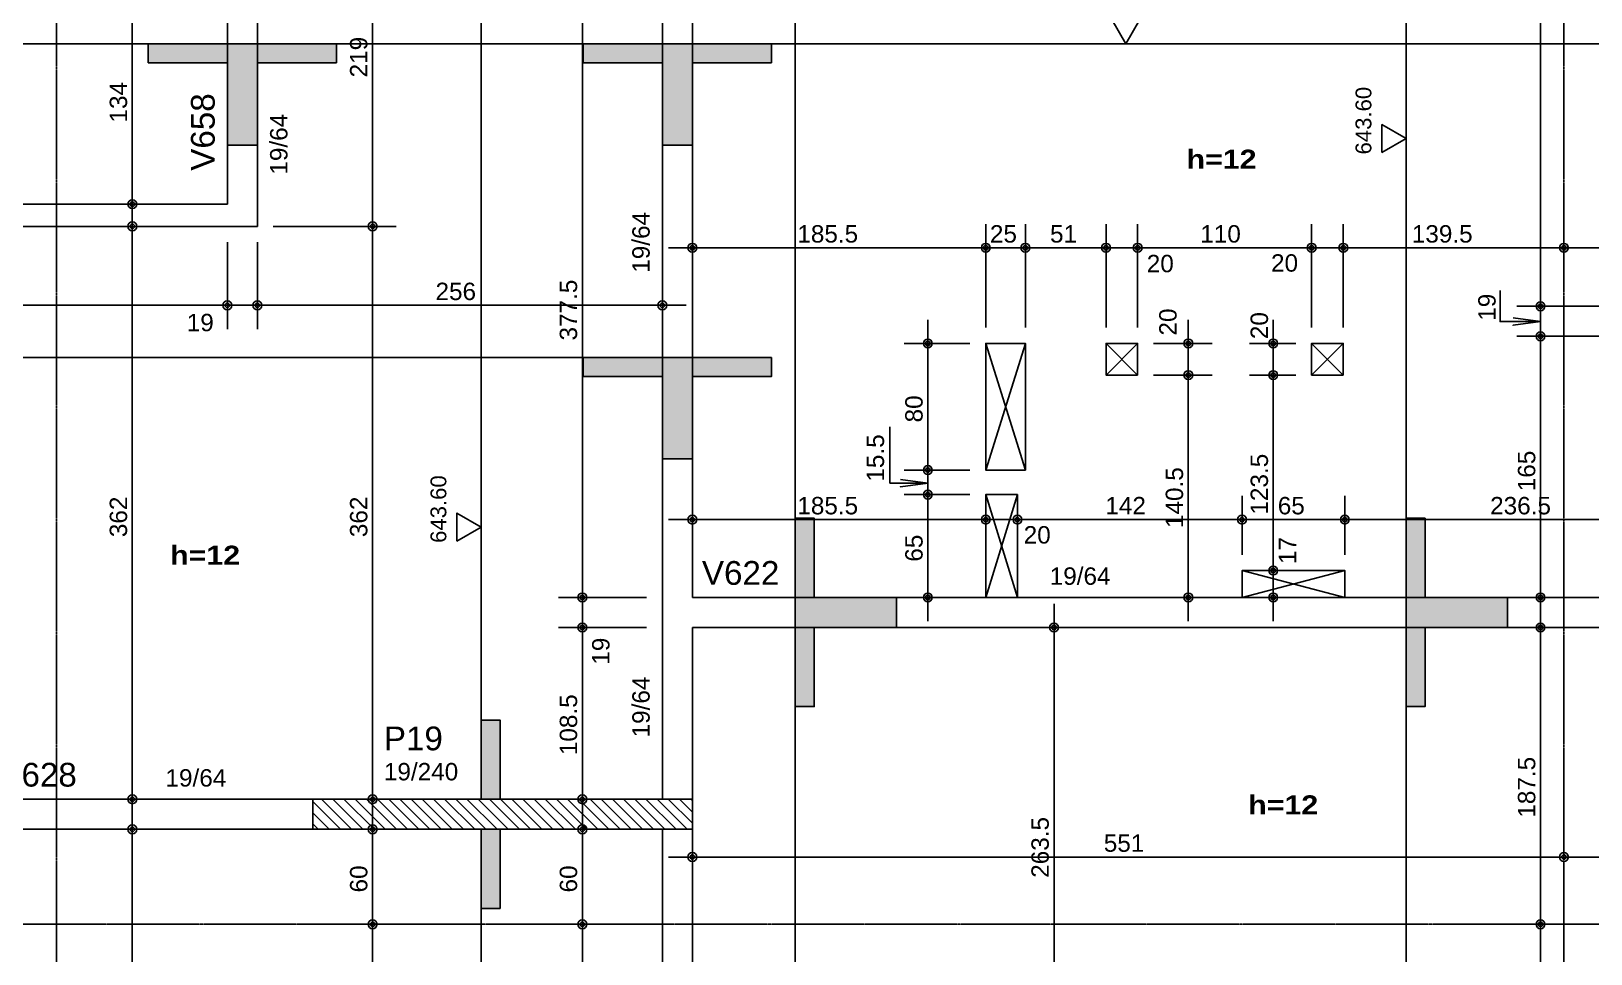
# Model space of a CAD drawing. Extents: x 0 to 7795, y 0 to 4205.
# Drawn here: x 1132 to 2119, y 2588 to 3171 of the extents above; entities that cross this region are included whole.
import ezdxf

# ---------------------------------------------------------------- set-up
doc = ezdxf.new("R2010")
doc.units = 0
doc.header["$MEASUREMENT"] = 0
doc.linetypes.add('ESTILO_TQS_0007', pattern=[2.1, 1.5, -0.2, 0.2, -0.2])
for name, color, linetype in [('MTH-224', 4, 'CONTINUOUS'), ('MTH-230', 1, 'CONTINUOUS'), ('MTH-COTAS7', 31, 'CONTINUOUS'), ('MTH-DIM-PILAR', 3, 'CONTINUOUS'), ('MTH-DIM-VIGA', 3, 'CONTINUOUS'), ('MTH-EIXO-214', 4, 'CONTINUOUS'), ('MTH-FACE-VIGA', 7, 'CONTINUOUS'), ('MTH-HACHURA-PILAR', 1, 'CONTINUOUS'), ('MTH-LINHA-SEÇÃO', 16, 'CONTINUOUS'), ('MTH-PILAR-MORRE', 5, 'CONTINUOUS'), ('MTH-PILAR-SEGUE', 5, 'CONTINUOUS'), ('MTH-SIMB_COTA', 3, 'CONTINUOUS'), ('MTH-SOMBRA21', 150, 'CONTINUOUS'), ('MTH-TIT1-VIGA', 5, 'CONTINUOUS'), ('MTH-TXT', 4, 'CONTINUOUS'), ('MTH-TXT-NEGRITO', 5, 'CONTINUOUS')]:
    doc.layers.add(name, color=color, linetype=linetype)
doc.styles.add('TQS_ARIAL', font='arial.ttf')
doc.styles.add('TQS_ARIAL_BLACK', font='ariblk.ttf')

msp = doc.modelspace()

# ---------------------------------------------------------------- linework, layer by layer
at = {"layer": 'MTH-224', "linetype": 'Continuous'}
for points in [[(1815.753219, 3178.810307), (1824.586222, 3163.511837), (1833.418347, 3178.810307), (1815.753219, 3178.810307)], [(1986.475646, 3094.721392), (2001.774116, 3103.554396), (1986.475646, 3112.38652), (1986.475646, 3094.721392)], [(1401.640715, 2849.268351), (1416.939185, 2858.101354), (1401.640715, 2866.933478), (1401.640715, 2849.268351)]]:
    msp.add_lwpolyline(points, dxfattribs=at)
at = {"layer": 'MTH-230', "linetype": 'Continuous'}
for p, q in [((1761.01056, 2894.1355), (1736.01056, 2974.1355)), ((1761.01056, 2974.1355), (1736.01056, 2894.1355)), ((1832.011365, 2954.1355), (1812.011365, 2974.1355)), ((1832.011365, 2974.1355), (1812.011365, 2954.1355)), ((1962.011365, 2954.1355), (1942.011365, 2974.1355)), ((1962.011365, 2974.1355), (1942.011365, 2954.1355)), ((1756.01056, 2878.6355), (1736.01056, 2813.6355)), ((1736.01056, 2878.6355), (1756.01056, 2813.6355)), ((1963.012277, 2813.6355), (1898.01056, 2830.635501)), ((1963.012277, 2830.635501), (1898.01056, 2813.6355))]:
    msp.add_line(p, q, dxfattribs=at)
at = {"layer": 'MTH-COTAS7', "linetype": 'Continuous'}
for p, q in [((2086.713494, 2982.635497), (2086.713494, 3438.635501)), ((1348.322552, 3033.1355), (1348.322552, 3282.135499)), ((1196.416793, 3047.1355), (1196.416793, 3211.135499)), ((1480.939185, 2798.635501), (1480.939185, 3206.135501)), ((1206.438513, 3062.1355), (1181.416793, 3062.1355)), ((1196.416793, 2671.135501), (1196.416793, 3063.1355)), ((1348.322552, 2671.135501), (1348.322552, 3063.1355)), ((1211.740799, 3048.1355), (1181.416793, 3048.1355)), ((1285.506838, 3048.1355), (1363.322552, 3048.1355)), ((1285.506838, 3048.1355), (1363.322552, 3048.1355)), ((1550.51056, 3000.884726), (1550.51056, 3049.575059)), ((1736.01056, 2984.1355), (1736.01056, 3049.575059)), ((1736.01056, 2984.1355), (1736.01056, 3049.575059)), ((1761.01056, 2984.1355), (1761.01056, 3049.575059)), ((1761.01056, 2984.1355), (1761.01056, 3049.575059)), ((1812.011365, 2984.1355), (1812.011365, 3049.575059)), ((1812.011365, 2984.1355), (1812.011365, 3049.575059)), ((1832.011365, 2984.1355), (1832.011365, 3049.575059)), ((1832.011365, 2984.1355), (1832.011365, 3049.575059)), ((1942.011365, 2984.1355), (1942.011365, 3049.575059)), ((1942.011365, 2984.1355), (1942.011365, 3049.575059)), ((1962.011365, 2984.1355), (1962.011365, 3049.575059)), ((1962.011365, 2984.1355), (1962.011365, 3049.575059)), ((1256.506838, 3038.135502), (1256.506838, 2983.232143)), ((1275.506838, 3038.1355), (1275.506838, 2983.232143)), ((2101.511366, 3037.703124), (2101.511366, 3019.575059)), ((2101.511366, 3037.703124), (2101.511366, 3019.575059)), ((1256.506838, 3028.135502), (1256.506838, 2983.232143)), ((1275.506838, 3028.1355), (1275.506838, 2983.232143)), ((1535.51056, 3034.575059), (1751.01056, 3034.575059)), ((1721.01056, 3034.575059), (1776.01056, 3034.575059)), ((1746.01056, 3034.575059), (1827.011365, 3034.575059)), ((1797.011365, 3034.575059), (1847.011365, 3034.575059)), ((1817.011365, 3034.575059), (1957.011365, 3034.575059)), ((1927.011365, 3034.575059), (1977.011365, 3034.575059)), ((1947.011365, 3034.575059), (2116.511366, 3034.575059)), ((2086.511366, 3034.575059), (2185.511366, 3034.575059)), ((1531.51056, 3007.635501), (1531.51056, 3013.232143)), ((2086.713494, 2963.635492), (2086.713494, 3012.635497)), ((862.51137, 2998.232143), (1271.506838, 2998.232143)), ((1241.506838, 2998.232143), (1290.506838, 2998.232143)), ((1260.506838, 2998.232143), (1546.51056, 2998.232143)), ((2160.511366, 2997.635497), (2071.713494, 2997.635497)), ((2160.511366, 2997.635497), (2071.713494, 2997.635497)), ((1699.377113, 2879.1355), (1699.377113, 2989.1355)), ((1864.039632, 2939.1355), (1864.039632, 2989.1355)), ((1917.724131, 2939.1355), (1917.724131, 2989.1355)), ((2086.713494, 2798.635501), (2086.713494, 2993.635497)), ((2160.511366, 2978.635497), (2071.713494, 2978.635497)), ((1726.01056, 2974.1355), (1684.377113, 2974.1355)), ((1842.011365, 2974.1355), (1879.039632, 2974.1355)), ((1864.039632, 2798.635501), (1864.039632, 2969.1355)), ((1932.011365, 2974.1355), (1902.724131, 2974.1355)), ((1917.724131, 2815.635501), (1917.724131, 2969.1355)), ((1842.011365, 2954.1355), (1879.039632, 2954.1355)), ((1842.011365, 2954.1355), (1879.039632, 2954.1355)), ((1932.011365, 2954.1355), (1902.724131, 2954.1355)), ((1932.011365, 2954.1355), (1902.724131, 2954.1355)), ((1699.377113, 2863.6355), (1699.377113, 2909.1355)), ((1726.01056, 2894.1355), (1684.377113, 2894.1355)), ((1726.01056, 2894.1355), (1684.377113, 2894.1355)), ((1699.377113, 2798.6355), (1699.377113, 2893.6355)), ((1550.51056, 2867.054335), (1550.51056, 2877.849414)), ((1726.01056, 2878.6355), (1684.377113, 2878.6355)), ((1726.01056, 2878.6355), (1684.377113, 2878.6355)), ((1736.01056, 2856.1355), (1736.01056, 2877.849414)), ((1736.01056, 2856.1355), (1736.01056, 2877.849414)), ((1756.01056, 2863.613104), (1756.01056, 2877.849414)), ((1756.01056, 2856.1355), (1756.01056, 2877.849414)), ((1898.01056, 2840.635501), (1898.01056, 2877.849414)), ((1898.01056, 2840.635501), (1898.01056, 2877.849414)), ((1963.012277, 2840.635501), (1963.012277, 2877.849414)), ((1963.012277, 2840.635501), (1963.012277, 2877.849414)), ((1535.51056, 2862.849414), (1751.01056, 2862.849414)), ((1721.01056, 2862.849414), (1771.01056, 2862.849414)), ((1741.01056, 2862.849414), (1913.01056, 2862.849414)), ((1883.01056, 2862.849414), (1978.012277, 2862.849414)), ((1948.012277, 2862.849414), (2214.511367, 2862.849414)), ((1917.724131, 2798.635501), (1917.724131, 2845.635501)), ((1922.724131, 2830.635501), (1902.724131, 2830.635501)), ((1922.061515, 2830.635501), (1932.724131, 2830.635501)), ((1480.939185, 2779.635501), (1480.939185, 2828.635501)), ((1521.51056, 2813.635501), (1465.939185, 2813.635501)), ((1521.51056, 2813.635501), (1465.939185, 2813.635501)), ((1726.01056, 2813.6355), (1684.377113, 2813.6355)), ((1832.731595, 2813.635501), (1879.039632, 2813.635501)), ((1920.340572, 2813.635501), (1932.724131, 2813.635501)), ((2105.338991, 2813.635501), (2071.713494, 2813.635501)), ((1480.939185, 2671.1355), (1480.939185, 2809.635501)), ((1779.1324, 2516.13677), (1779.1324, 2809.635501)), ((2086.713494, 2592.135465), (2086.713494, 2809.635501)), ((1521.51056, 2794.635501), (1465.939185, 2794.635501)), ((1521.51056, 2794.635501), (1465.939185, 2794.635501)), ((1781.169911, 2794.635501), (1794.1324, 2794.635501)), ((2091.511366, 2794.635501), (2071.713494, 2794.635501)), ((1194.510963, 2686.135501), (1181.416793, 2686.135501)), ((1196.416793, 2290.135499), (1196.416793, 2682.135501)), ((1320.51056, 2686.135501), (1363.322552, 2686.135501)), ((1348.322552, 2592.135465), (1348.322552, 2682.1355)), ((1490.815599, 2686.1355), (1465.939185, 2686.1355)), ((1480.939185, 2592.135465), (1480.939185, 2682.1355)), ((1194.510963, 2667.135501), (1181.416793, 2667.135501)), ((1320.51056, 2667.1355), (1363.322552, 2667.1355)), ((1486.595651, 2667.1355), (1465.939185, 2667.1355)), ((1535.51056, 2649.635497), (2116.511366, 2649.635497)), ((2086.511366, 2649.635497), (2214.511367, 2649.635497)), ((1348.322552, 2290.135499), (1348.322552, 2622.135465)), ((1480.939185, 2516.13677), (1480.939185, 2622.135465)), ((2086.713494, 2516.13677), (2086.713494, 2622.135465)), ((1332.846962, 2607.135465), (1363.322552, 2607.135465)), ((1332.846962, 2607.135465), (1363.322552, 2607.135465)), ((1473.518035, 2607.135465), (1465.939185, 2607.135465)), ((1473.518035, 2607.135465), (1465.939185, 2607.135465)), ((2091.511366, 2607.135465), (2071.713494, 2607.135465)), ((2091.511366, 2607.135465), (2071.713494, 2607.135465))]:
    msp.add_line(p, q, dxfattribs=at)
for points in [[(2061.180193, 3007.53005), (2061.180193, 2987.959596), (2086.713494, 2987.959596), (2069.363209, 2985.675388), (2086.713494, 2987.959596), (2069.363209, 2990.243805)], [(1675.395459, 2921.535905), (1675.395459, 2885.918751), (1699.377113, 2885.918751), (1682.026828, 2883.634542), (1699.377113, 2885.918751), (1682.026828, 2888.202959)]]:
    msp.add_lwpolyline(points, dxfattribs=at)
at = {"layer": 'MTH-EIXO-214', "linetype": 'ESTILO_TQS_0007'}
for p, q in [((1148.511366, 3791.636556), (1148.511366, 1718.135501)), ((2101.511366, 3791.636556), (2101.511366, 1718.135501)), ((401.511366, 2607.135465), (5503.511366, 2607.135465))]:
    msp.add_line(p, q, dxfattribs=at)
at = {"layer": 'MTH-FACE-VIGA', "linetype": 'Continuous'}
for points in [[(1256.506838, 3196.135499), (1256.506838, 3062.1355)], [(1275.506838, 3048.1355), (1275.506838, 3196.135499)], [(1531.51056, 3191.135501), (1531.51056, 2804.135501)], [(1550.51056, 2813.635501), (1550.51056, 3191.135501)], [(1256.506838, 3062.1355), (595.511366, 3062.1355)], [(979.511366, 3048.1355), (1275.506838, 3048.1355)], [(1761.01056, 2894.1355), (1761.01056, 2974.1355), (1736.01056, 2974.1355), (1736.01056, 2894.1355), (1761.01056, 2894.1355)], [(1832.011365, 2954.1355), (1832.011365, 2974.1355), (1812.011365, 2974.1355), (1812.011365, 2954.1355), (1832.011365, 2954.1355)], [(1962.011365, 2954.1355), (1962.011365, 2974.1355), (1942.011365, 2974.1355), (1942.011365, 2954.1355), (1962.011365, 2954.1355)], [(1756.01056, 2878.6355), (1736.01056, 2878.6355), (1736.01056, 2813.6355), (1756.01056, 2813.6355), (1756.01056, 2878.6355)], [(1963.012277, 2813.6355), (1963.012277, 2830.635501), (1898.01056, 2830.635501), (1898.01056, 2813.6355), (1963.012277, 2813.6355)], [(2199.511367, 2813.635501), (1550.51056, 2813.635501)], [(1531.51056, 2804.135501), (1531.51056, 2686.1355)], [(1550.51056, 2686.1355), (1550.51056, 2794.635501)], [(1550.51056, 2794.635501), (2199.511367, 2794.635501)], [(1310.51056, 2686.135501), (1098.511366, 2686.135501)], [(1098.511366, 2667.135501), (1310.51056, 2667.135501)], [(1531.51056, 2667.1355), (1531.51056, 2521.63677)], [(1550.51056, 2531.13677), (1550.51056, 2667.1355)]]:
    msp.add_lwpolyline(points, dxfattribs=at)
at = {"layer": 'MTH-HACHURA-PILAR', "linetype": 'Continuous'}
for p, q in [((1310.51056, 2684.642753), (1328.017814, 2667.1355)), ((1316.088882, 2686.1355), (1335.088882, 2667.1355)), ((1323.15995, 2686.1355), (1342.15995, 2667.1355)), ((1330.231018, 2686.1355), (1349.231018, 2667.1355)), ((1337.302085, 2686.1355), (1356.302085, 2667.1355)), ((1344.373153, 2686.1355), (1363.373153, 2667.1355)), ((1351.444221, 2686.1355), (1370.444221, 2667.1355)), ((1358.515289, 2686.1355), (1377.515289, 2667.1355)), ((1365.586357, 2686.1355), (1384.586357, 2667.1355)), ((1372.657424, 2686.1355), (1391.657424, 2667.1355)), ((1379.728492, 2686.1355), (1398.728492, 2667.1355)), ((1386.79956, 2686.1355), (1405.79956, 2667.1355)), ((1393.870628, 2686.1355), (1412.870628, 2667.1355)), ((1400.941696, 2686.1355), (1419.941696, 2667.1355)), ((1408.012763, 2686.1355), (1427.012763, 2667.1355)), ((1415.083831, 2686.1355), (1434.083831, 2667.1355)), ((1422.154899, 2686.1355), (1441.154899, 2667.1355)), ((1429.225967, 2686.1355), (1448.225967, 2667.1355)), ((1436.297035, 2686.1355), (1455.297035, 2667.1355)), ((1443.368103, 2686.1355), (1462.368103, 2667.1355)), ((1450.43917, 2686.1355), (1469.43917, 2667.1355)), ((1457.510238, 2686.1355), (1476.510238, 2667.1355)), ((1464.581306, 2686.1355), (1483.581306, 2667.1355)), ((1471.652374, 2686.1355), (1490.652374, 2667.1355)), ((1478.723442, 2686.1355), (1497.723442, 2667.1355)), ((1485.794509, 2686.1355), (1504.794509, 2667.1355)), ((1492.865577, 2686.1355), (1511.865577, 2667.1355)), ((1499.936645, 2686.1355), (1518.936645, 2667.1355)), ((1507.007713, 2686.1355), (1526.007713, 2667.1355)), ((1514.078781, 2686.1355), (1533.078781, 2667.1355)), ((1521.149848, 2686.1355), (1540.149848, 2667.1355)), ((1528.220916, 2686.1355), (1547.220916, 2667.1355)), ((1535.291984, 2686.1355), (1550.51056, 2670.916923)), ((1542.363052, 2686.1355), (1550.51056, 2677.987991)), ((1549.43412, 2686.1355), (1550.51056, 2685.059059)), ((1310.51056, 2677.571685), (1320.946746, 2667.1355)), ((1310.51056, 2670.500618), (1313.875678, 2667.1355))]:
    msp.add_line(p, q, dxfattribs=at)
at = {"layer": 'MTH-LINHA-SEÇÃO', "linetype": 'Continuous'}
for p, q in [((2001.774116, 3442.635501), (2001.774116, 2531.13677)), ((1416.939185, 2686.1355), (1416.939185, 3286.135499)), ((1615.51056, 3267.135499), (1615.51056, 2794.635501)), ((595.511366, 3163.511837), (1550.51056, 3163.511837)), ((1550.51056, 3163.511837), (2943.011366, 3163.511837)), ((595.511366, 2965.230509), (1600.51056, 2965.230509)), ((1615.51056, 2794.635501), (1615.51056, 1996.135501)), ((1416.939185, 2067.135503), (1416.939185, 2667.1355))]:
    msp.add_line(p, q, dxfattribs=at)
for points in [[(1206.506838, 3163.511837), (1256.506838, 3163.511837), (1256.506838, 3151.511837), (1206.506838, 3151.511837), (1206.506838, 3163.511837)], [(1256.506838, 3163.511837), (1275.506838, 3163.511837), (1275.506838, 3099.511837), (1256.506838, 3099.511837), (1256.506838, 3163.511837)], [(1275.506838, 3163.511837), (1325.506838, 3163.511837), (1325.506838, 3151.511837), (1275.506838, 3151.511837), (1275.506838, 3163.511837)], [(1481.51056, 3163.511837), (1531.51056, 3163.511837), (1531.51056, 3151.511837), (1481.51056, 3151.511837), (1481.51056, 3163.511837)], [(1531.51056, 3163.511837), (1550.51056, 3163.511837), (1550.51056, 3099.511837), (1531.51056, 3099.511837), (1531.51056, 3163.511837)], [(1600.51056, 3163.511837), (1550.51056, 3163.511837), (1550.51056, 3151.511837), (1600.51056, 3151.511837), (1600.51056, 3163.511837)], [(1481.51056, 2965.230509), (1531.51056, 2965.230509), (1531.51056, 2953.230509), (1481.51056, 2953.230509), (1481.51056, 2965.230509)], [(1531.51056, 2965.230509), (1550.51056, 2965.230509), (1550.51056, 2901.230509), (1531.51056, 2901.230509), (1531.51056, 2965.230509)], [(1550.51056, 2965.230509), (1600.51056, 2965.230509), (1600.51056, 2953.230509), (1550.51056, 2953.230509), (1550.51056, 2965.230509)], [(1615.51056, 2813.635501), (1615.51056, 2863.635501), (1627.51056, 2863.635501), (1627.51056, 2813.635501), (1615.51056, 2813.635501)], [(2001.774116, 2863.635501), (2001.774116, 2813.635501), (2013.774116, 2813.635501), (2013.774116, 2863.635501), (2001.774116, 2863.635501)], [(1615.51056, 2794.635501), (1615.51056, 2813.635501), (1679.51056, 2813.635501), (1679.51056, 2794.635501), (1615.51056, 2794.635501)], [(2001.774116, 2794.635501), (2001.774116, 2813.635501), (2065.774116, 2813.635501), (2065.774116, 2794.635501), (2001.774116, 2794.635501)], [(1615.51056, 2794.635501), (1615.51056, 2744.635501), (1627.51056, 2744.635501), (1627.51056, 2794.635501), (1615.51056, 2794.635501)], [(2001.774116, 2794.635501), (2001.774116, 2744.635501), (2013.774116, 2744.635501), (2013.774116, 2794.635501), (2001.774116, 2794.635501)], [(1416.939185, 2686.135503), (1416.939185, 2736.135503), (1428.939185, 2736.135503), (1428.939185, 2686.135503), (1416.939185, 2686.135503)], [(1416.939185, 2617.1355), (1416.939185, 2667.1355), (1428.939185, 2667.1355), (1428.939185, 2617.1355), (1416.939185, 2617.1355)]]:
    msp.add_lwpolyline(points, dxfattribs=at)
at = {"layer": 'MTH-PILAR-MORRE', "linetype": 'Continuous'}
msp.add_lwpolyline([(1550.51056, 2667.1355), (1550.51056, 2686.1355), (1310.51056, 2686.1355), (1310.51056, 2667.1355), (1550.51056, 2667.1355)], dxfattribs=at)
at = {"layer": 'MTH-SIMB_COTA', "linetype": 'Continuous'}
for centre, radius in [((1196.416793, 3062.1355), 2.8), ((1196.416793, 3062.1355), 1.4), ((1196.416793, 3048.1355), 2.8), ((1196.416793, 3048.1355), 1.4), ((1348.322552, 3048.1355), 2.8), ((1348.322552, 3048.1355), 2.8), ((1348.322552, 3048.1355), 1.4), ((1348.322552, 3048.1355), 1.4), ((1550.51056, 3034.575059), 2.8), ((1736.01056, 3034.575059), 2.8), ((1736.01056, 3034.575059), 2.8), ((1761.01056, 3034.575059), 2.8), ((1761.01056, 3034.575059), 2.8), ((1812.011365, 3034.575059), 2.8), ((1812.011365, 3034.575059), 2.8), ((1832.011365, 3034.575059), 2.8), ((1832.011365, 3034.575059), 2.8), ((1942.011365, 3034.575059), 2.8), ((1942.011365, 3034.575059), 2.8), ((1962.011365, 3034.575059), 2.8), ((1962.011365, 3034.575059), 2.8), ((2101.511366, 3034.575059), 2.8), ((2101.511366, 3034.575059), 2.8), ((1550.51056, 3034.575059), 1.4), ((1736.01056, 3034.575059), 1.4), ((1736.01056, 3034.575059), 1.4), ((1761.01056, 3034.575059), 1.4), ((1761.01056, 3034.575059), 1.4), ((1812.011365, 3034.575059), 1.4), ((1812.011365, 3034.575059), 1.4), ((1832.011365, 3034.575059), 1.4), ((1832.011365, 3034.575059), 1.4), ((1942.011365, 3034.575059), 1.4), ((1942.011365, 3034.575059), 1.4), ((1962.011365, 3034.575059), 1.4), ((1962.011365, 3034.575059), 1.4), ((2101.511366, 3034.575059), 1.4), ((2101.511366, 3034.575059), 1.4), ((1256.506838, 2998.232143), 2.8), ((1256.506838, 2998.232143), 2.8), ((1256.506838, 2998.232143), 1.4), ((1256.506838, 2998.232143), 1.4), ((1275.506838, 2998.232143), 2.8), ((1275.506838, 2998.232143), 2.8), ((1275.506838, 2998.232143), 1.4), ((1275.506838, 2998.232143), 1.4), ((1531.51056, 2998.232143), 2.8), ((1531.51056, 2998.232143), 1.4), ((2086.713494, 2997.635497), 2.8), ((2086.713494, 2997.635497), 2.8), ((2086.713494, 2997.635497), 1.4), ((2086.713494, 2997.635497), 1.4), ((2086.713494, 2978.635497), 2.8), ((2086.713494, 2978.635492), 2.8), ((2086.713494, 2978.635497), 1.4), ((2086.713494, 2978.635492), 1.4), ((1699.377113, 2974.1355), 2.8), ((1699.377113, 2974.1355), 1.4), ((1864.039632, 2974.1355), 2.8), ((1864.039632, 2974.1355), 1.4), ((1917.724131, 2974.1355), 2.8), ((1917.724131, 2974.1355), 1.4), ((1864.039632, 2954.1355), 2.8), ((1864.039632, 2954.1355), 2.8), ((1864.039632, 2954.1355), 1.4), ((1864.039632, 2954.1355), 1.4), ((1917.724131, 2954.1355), 2.8), ((1917.724131, 2954.1355), 2.8), ((1917.724131, 2954.1355), 1.4), ((1917.724131, 2954.1355), 1.4), ((1699.377113, 2894.1355), 2.8), ((1699.377113, 2894.1355), 2.8), ((1699.377113, 2894.1355), 1.4), ((1699.377113, 2894.1355), 1.4), ((1699.377113, 2878.6355), 2.8), ((1699.377113, 2878.6355), 2.8), ((1699.377113, 2878.6355), 1.4), ((1699.377113, 2878.6355), 1.4), ((1550.51056, 2862.849414), 2.8), ((1550.51056, 2862.849414), 1.4), ((1736.01056, 2862.849414), 2.8), ((1736.01056, 2862.849414), 2.8), ((1736.01056, 2862.849414), 1.4), ((1736.01056, 2862.849414), 1.4), ((1756.01056, 2862.849414), 2.8), ((1756.01056, 2862.849414), 2.8), ((1756.01056, 2862.849414), 1.4), ((1756.01056, 2862.849414), 1.4), ((1898.01056, 2862.849414), 2.8), ((1898.01056, 2862.849414), 2.8), ((1898.01056, 2862.849414), 1.4), ((1898.01056, 2862.849414), 1.4), ((1963.012277, 2862.849414), 2.8), ((1963.012277, 2862.849414), 2.8), ((1963.012277, 2862.849414), 1.4), ((1963.012277, 2862.849414), 1.4), ((1917.724131, 2830.635501), 2.8), ((1917.724131, 2830.635501), 2.8), ((1917.724131, 2830.635501), 1.4), ((1917.724131, 2830.635501), 1.4), ((1480.939185, 2813.635501), 2.8), ((1480.939185, 2813.635501), 2.8), ((1480.939185, 2813.635501), 1.4), ((1480.939185, 2813.635501), 1.4), ((1699.377113, 2813.6355), 2.8), ((1699.377113, 2813.6355), 1.4), ((1864.039632, 2813.635501), 2.8), ((1864.039632, 2813.635501), 1.4), ((1917.724131, 2813.635501), 2.8), ((1917.724131, 2813.635501), 1.4), ((2086.713494, 2813.635501), 2.8), ((2086.713494, 2813.635501), 1.4), ((1480.939185, 2794.635501), 2.8), ((1480.939185, 2794.635501), 2.8), ((1480.939185, 2794.635501), 1.4), ((1480.939185, 2794.635501), 1.4), ((1779.1324, 2794.635501), 2.8), ((1779.1324, 2794.635501), 1.4), ((2086.713494, 2794.635501), 2.8), ((2086.713494, 2794.635501), 1.4), ((1196.416793, 2686.135501), 2.8), ((1196.416793, 2686.135501), 1.4), ((1348.322552, 2686.135501), 2.8), ((1348.322552, 2686.135501), 1.4), ((1480.939185, 2686.1355), 2.8), ((1480.939185, 2686.1355), 1.4), ((1196.416793, 2667.135501), 2.8), ((1196.416793, 2667.135501), 1.4), ((1348.322552, 2667.1355), 2.8), ((1348.322552, 2667.1355), 1.4), ((1480.939185, 2667.1355), 2.8), ((1480.939185, 2667.1355), 1.4), ((1550.51056, 2649.635497), 2.8), ((2101.511366, 2649.635497), 2.8), ((2101.511366, 2649.635497), 2.8), ((1550.51056, 2649.635497), 1.4), ((2101.511366, 2649.635497), 1.4), ((2101.511366, 2649.635497), 1.4), ((1348.322552, 2607.135465), 2.8), ((1348.322552, 2607.135465), 2.8), ((1348.322552, 2607.135465), 1.4), ((1348.322552, 2607.135465), 1.4), ((1480.939185, 2607.135465), 2.8), ((1480.939185, 2607.135465), 2.8), ((1480.939185, 2607.135465), 1.4), ((1480.939185, 2607.135465), 1.4), ((2086.713494, 2607.135465), 2.8), ((2086.713494, 2607.135465), 2.8), ((2086.713494, 2607.135465), 1.4), ((2086.713494, 2607.135465), 1.4)]:
    msp.add_circle(centre, radius, dxfattribs=at)
at = {"layer": 'MTH-SOMBRA21', "linetype": 'Continuous'}
for points in [[(1206.506838, 3163.511837), (1256.506838, 3163.511837), (1256.506838, 3151.511837)], [(1206.506838, 3163.511837), (1256.506838, 3151.511837), (1206.506838, 3151.511837)], [(1206.506838, 3163.511837), (1206.506838, 3151.511837), (1206.506838, 3163.511837)], [(1256.506838, 3163.511837), (1275.506838, 3163.511837), (1275.506838, 3099.511837)], [(1256.506838, 3163.511837), (1275.506838, 3099.511837), (1256.506838, 3099.511837)], [(1256.506838, 3163.511837), (1256.506838, 3099.511837), (1256.506838, 3163.511837)], [(1275.506838, 3163.511837), (1325.506838, 3163.511837), (1325.506838, 3151.511837)], [(1275.506838, 3163.511837), (1325.506838, 3151.511837), (1275.506838, 3151.511837)], [(1275.506838, 3163.511837), (1275.506838, 3151.511837), (1275.506838, 3163.511837)], [(1481.51056, 3163.511837), (1531.51056, 3163.511837), (1531.51056, 3151.511837)], [(1481.51056, 3163.511837), (1531.51056, 3151.511837), (1481.51056, 3151.511837)], [(1481.51056, 3163.511837), (1481.51056, 3151.511837), (1481.51056, 3163.511837)], [(1531.51056, 3163.511837), (1550.51056, 3163.511837), (1550.51056, 3099.511837)], [(1531.51056, 3163.511837), (1550.51056, 3099.511837), (1531.51056, 3099.511837)], [(1531.51056, 3163.511837), (1531.51056, 3099.511837), (1531.51056, 3163.511837)], [(1600.51056, 3163.511837), (1550.51056, 3163.511837), (1550.51056, 3151.511837)], [(1600.51056, 3163.511837), (1550.51056, 3151.511837), (1600.51056, 3151.511837)], [(1600.51056, 3163.511837), (1600.51056, 3151.511837), (1600.51056, 3163.511837)], [(1481.51056, 2965.230509), (1531.51056, 2965.230509), (1531.51056, 2953.230509)], [(1481.51056, 2965.230509), (1531.51056, 2953.230509), (1481.51056, 2953.230509)], [(1481.51056, 2965.230509), (1481.51056, 2953.230509), (1481.51056, 2965.230509)], [(1531.51056, 2965.230509), (1550.51056, 2965.230509), (1550.51056, 2901.230509)], [(1531.51056, 2965.230509), (1550.51056, 2901.230509), (1531.51056, 2901.230509)], [(1531.51056, 2965.230509), (1531.51056, 2901.230509), (1531.51056, 2965.230509)], [(1550.51056, 2965.230509), (1600.51056, 2965.230509), (1600.51056, 2953.230509)], [(1550.51056, 2965.230509), (1600.51056, 2953.230509), (1550.51056, 2953.230509)], [(1550.51056, 2965.230509), (1550.51056, 2953.230509), (1550.51056, 2965.230509)], [(1615.51056, 2813.635501), (1615.51056, 2863.635501), (1627.51056, 2863.635501)], [(1615.51056, 2813.635501), (1627.51056, 2863.635501), (1627.51056, 2813.635501)], [(2001.774116, 2863.635501), (2001.774116, 2813.635501), (2013.774116, 2813.635501)], [(2001.774116, 2863.635501), (2013.774116, 2813.635501), (2013.774116, 2863.635501)], [(2001.774116, 2863.635501), (2013.774116, 2863.635501), (2001.774116, 2863.635501)], [(1615.51056, 2813.635501), (1627.51056, 2813.635501), (1615.51056, 2813.635501)], [(1615.51056, 2794.635501), (1615.51056, 2813.635501), (1679.51056, 2813.635501)], [(1615.51056, 2794.635501), (1679.51056, 2813.635501), (1679.51056, 2794.635501)], [(2001.774116, 2794.635501), (2001.774116, 2813.635501), (2065.774116, 2813.635501)], [(2001.774116, 2794.635501), (2065.774116, 2813.635501), (2065.774116, 2794.635501)], [(1615.51056, 2794.635501), (1679.51056, 2794.635501), (1615.51056, 2794.635501)], [(1615.51056, 2794.635501), (1615.51056, 2744.635501), (1627.51056, 2744.635501)], [(1615.51056, 2794.635501), (1627.51056, 2744.635501), (1627.51056, 2794.635501)], [(1615.51056, 2794.635501), (1627.51056, 2794.635501), (1615.51056, 2794.635501)], [(2001.774116, 2794.635501), (2065.774116, 2794.635501), (2001.774116, 2794.635501)], [(2001.774116, 2794.635501), (2001.774116, 2744.635501), (2013.774116, 2744.635501)], [(2001.774116, 2794.635501), (2013.774116, 2744.635501), (2013.774116, 2794.635501)], [(2001.774116, 2794.635501), (2013.774116, 2794.635501), (2001.774116, 2794.635501)], [(1416.939185, 2686.135503), (1416.939185, 2736.135503), (1428.939185, 2736.135503)], [(1416.939185, 2686.135503), (1428.939185, 2736.135503), (1428.939185, 2686.135503)], [(1416.939185, 2686.135503), (1428.939185, 2686.135503), (1416.939185, 2686.135503)], [(1416.939185, 2617.1355), (1416.939185, 2667.1355), (1428.939185, 2667.1355)], [(1416.939185, 2617.1355), (1428.939185, 2667.1355), (1428.939185, 2617.1355)], [(1416.939185, 2617.1355), (1428.939185, 2617.1355), (1416.939185, 2617.1355)]]:
    msp.add_solid(points, dxfattribs=at)

# ---------------------------------------------------------------- texts
at = {"layer": 'MTH-COTAS7', "linetype": 'Continuous', "style": 'TQS_ARIAL'}
for s, p in [('219', (1345.022552, 3142.235499)), ('134', (1193.116793, 3113.735499)), ('377.5', (1477.639185, 2975.985501)), ('19', (2058.338943, 2988.45338)), ('20', (1856.640876, 2979.139024)), ('20', (1914.424131, 2976.842893)), ('80', (1696.077113, 2924.2355)), ('15.5', (1671.693819, 2886.81236)), ('123.5', (1914.424131, 2865.9855)), ('165', (2083.413494, 2880.735499)), ('140.5', (1860.739632, 2857.4855)), ('362', (1193.116793, 2851.7355)), ('362', (1345.022552, 2851.7355)), ('65', (1696.077113, 2836.2355)), ('17', (1932.234064, 2834.762614)), ('19', (1498.10638, 2771.139601)), ('108.5', (1477.639185, 2713.9855)), ('187.5', (2083.413494, 2674.485483)), ('263.5', (1775.8324, 2636.486135)), ('60', (1345.022552, 2627.235483)), ('60', (1477.639185, 2627.235483))]:
    msp.add_text(s, height=11, rotation=90, dxfattribs=at).set_placement(p)
for s, p in [('185.5', (1616.86056, 3037.875059)), ('25', (1738.61056, 3037.875059)), ('51', (1776.610963, 3037.875059)), ('110', (1871.611365, 3037.875059)), ('139.5', (2005.361366, 3037.875059)), ('20', (1837.776104, 3019.113879)), ('20', (1916.344702, 3019.493544)), ('256', (1388.108699, 3001.532143)), ('19', (1230.840175, 2981.844679)), ('185.5', (1616.86056, 2866.149414)), ('142', (1811.61056, 2866.149414)), ('65', (1920.611419, 2866.149414)), ('236.5', (2054.861822, 2866.149414)), ('20', (1759.962913, 2847.710704)), ('551', (1810.610963, 2652.935497))]:
    msp.add_text(s, height=11, dxfattribs=at).set_placement(p)
at = {"layer": 'MTH-DIM-PILAR', "linetype": 'Continuous', "style": 'TQS_ARIAL'}
msp.add_text('19/240', height=11, dxfattribs=at).set_placement((1355.470268, 2698.064262))
at = {"layer": 'MTH-DIM-VIGA', "linetype": 'Continuous', "style": 'TQS_ARIAL'}
for rotation, p in [(90, (1294.506838, 3080.798089)), (90, (1523.51056, 3018.806022)), (90, (1523.51056, 2725.205219)), (360, (1217.386366, 2694.135501))]:
    msp.add_text('19/64', height=11, rotation=rotation, dxfattribs=at).set_placement(p)
msp.add_text('19/64', height=11, dxfattribs=at).set_placement((1776.424341, 2821.635501))
at = {"layer": 'MTH-PILAR-SEGUE', "linetype": 'Continuous', "style": 'TQS_ARIAL'}
msp.add_text('P19', height=15, dxfattribs=at).set_placement((1355.470268, 2717.064262))
at = {"layer": 'MTH-TIT1-VIGA', "linetype": 'Continuous', "style": 'TQS_ARIAL'}
for s, rotation, p in [('V658', 90, (1248.506838, 3083.2605)), ('V622', 360, (1556.54142, 2821.635501)), ('V628', 360, (1112.386366, 2694.135501))]:
    msp.add_text(s, height=15, rotation=rotation, dxfattribs=at).set_placement(p)
at = {"layer": 'MTH-TXT', "linetype": 'Continuous', "style": 'TQS_ARIAL'}
for p in [(1979.774116, 3093.554396), (1394.939185, 2848.101354)]:
    msp.add_text('643.60', height=10, rotation=90, dxfattribs=at).set_placement(p)
at = {"layer": 'MTH-TXT-NEGRITO', "linetype": 'Continuous', "style": 'TQS_ARIAL_BLACK'}
for p in [(1862.909768, 3084.56587), (1220.302576, 2834.360903), (1901.897687, 2676.590199)]:
    msp.add_text('h=12', height=12, dxfattribs=at).set_placement(p)

doc.saveas('drawing.dxf')
